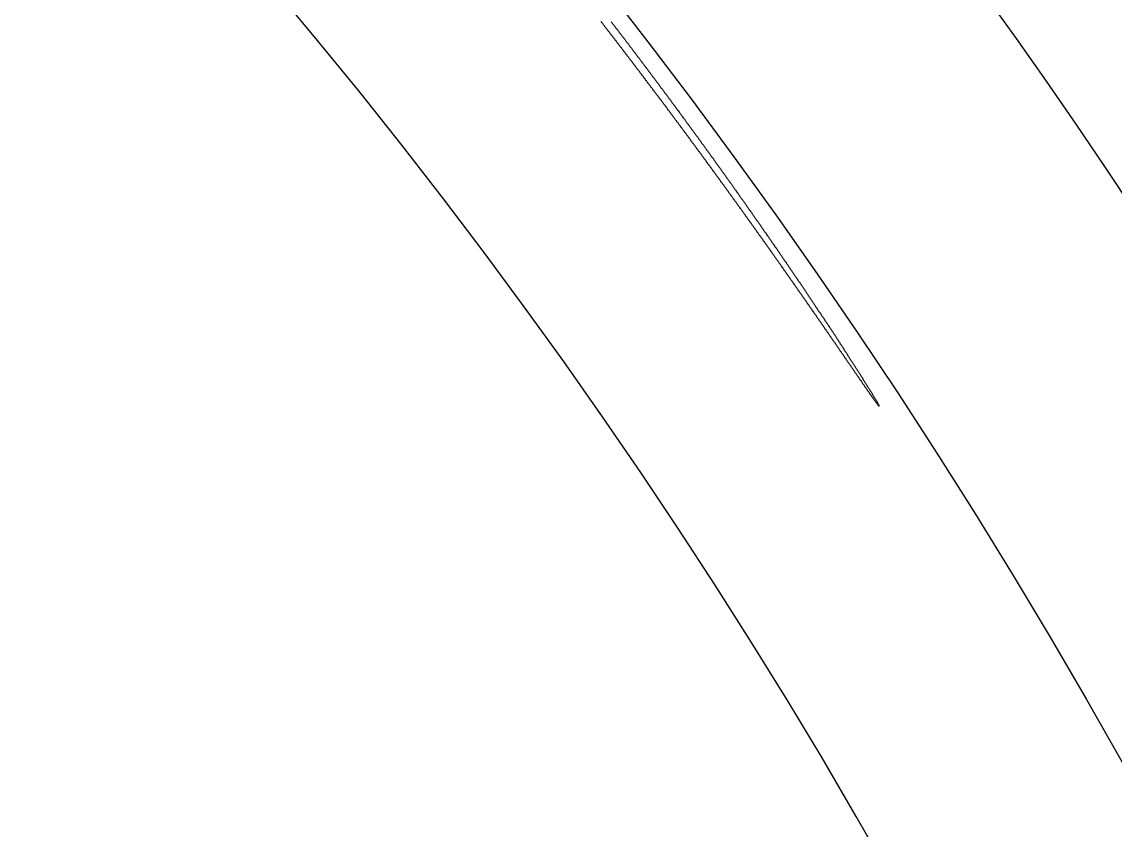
# Model space of a CAD drawing. Extents: x 16 to 365, y 6 to 252.
# Drawn here: x 138.88 to 149.01, y 206.45 to 213.94 of the extents above; entities that cross this region are included whole.
import ezdxf

# ---------------------------------------------------------------- set-up
doc = ezdxf.new("R2010")
doc.units = 0
doc.linetypes.add('CENTER', pattern=[17.5, 13, -1.5, 1.5, -1.5])
doc.layers.get('0').update_dxf_attribs({"linetype": 'CONTINUOUS'})
doc.layers.add('CENTER', color=1, linetype='CENTER')

msp = doc.modelspace()

# ---------------------------------------------------------------- linework, layer by layer
at = {"color": 7}
for points in [[(146.823, 210.381, 0), (146.818, 210.385, 0), (146.814, 210.39, 0), (146.81, 210.395, 0), (146.806, 210.4, 0), (146.803, 210.405, 0), (146.799, 210.41, 0), (146.795, 210.415, 0), (146.791, 210.42, 0), (146.788, 210.425, 0), (146.784, 210.43, 0), (146.78, 210.435, 0), (146.777, 210.44, 0), (146.773, 210.446, 0), (146.769, 210.451, 0), (146.766, 210.456, 0), (146.762, 210.461, 0), (146.759, 210.466, 0), (146.755, 210.471, 0), (146.751, 210.476, 0), (146.748, 210.481, 0), (146.744, 210.487, 0), (146.741, 210.492, 0), (146.737, 210.497, 0), (146.733, 210.502, 0), (146.73, 210.507, 0), (146.726, 210.512, 0), (146.723, 210.517, 0), (146.719, 210.522, 0), (146.715, 210.528, 0), (146.712, 210.533, 0), (146.708, 210.538, 0), (146.705, 210.543, 0), (146.701, 210.548, 0), (146.698, 210.553, 0), (146.694, 210.559, 0), (146.69, 210.564, 0), (146.687, 210.569, 0), (146.683, 210.574, 0), (146.68, 210.579, 0), (146.676, 210.584, 0), (146.673, 210.59, 0), (146.669, 210.595, 0), (146.665, 210.6, 0), (146.662, 210.605, 0), (146.658, 210.61, 0), (146.655, 210.615, 0), (146.651, 210.62, 0), (146.648, 210.626, 0), (146.644, 210.631, 0), (146.641, 210.636, 0), (146.637, 210.641, 0), (146.633, 210.646, 0), (146.63, 210.651, 0), (146.626, 210.657, 0), (146.623, 210.662, 0), (146.619, 210.667, 0), (146.616, 210.672, 0), (146.612, 210.677, 0), (146.609, 210.682, 0), (146.605, 210.688, 0), (146.601, 210.693, 0), (146.598, 210.698, 0), (146.594, 210.703, 0), (146.591, 210.708, 0), (146.587, 210.713, 0), (146.584, 210.719, 0), (146.58, 210.724, 0), (146.577, 210.729, 0), (146.573, 210.734, 0), (146.569, 210.739, 0), (146.566, 210.744, 0), (146.562, 210.75, 0), (146.559, 210.755, 0), (146.555, 210.76, 0), (146.552, 210.765, 0), (146.548, 210.77, 0), (146.545, 210.775, 0), (146.541, 210.781, 0), (146.537, 210.786, 0), (146.534, 210.791, 0), (146.53, 210.796, 0), (146.527, 210.801, 0), (146.523, 210.807, 0), (146.52, 210.812, 0), (146.516, 210.817, 0), (146.513, 210.822, 0), (146.509, 210.827, 0), (146.506, 210.832, 0), (146.502, 210.838, 0), (146.498, 210.843, 0), (146.495, 210.848, 0), (146.491, 210.853, 0), (146.488, 210.858, 0), (146.484, 210.863, 0), (146.481, 210.869, 0), (146.477, 210.874, 0), (146.474, 210.879, 0), (146.47, 210.884, 0), (146.466, 210.889, 0), (146.463, 210.894, 0), (146.459, 210.9, 0), (146.456, 210.905, 0), (146.452, 210.91, 0), (146.449, 210.915, 0), (146.445, 210.92, 0), (146.442, 210.925, 0), (146.438, 210.931, 0), (146.434, 210.936, 0), (146.431, 210.941, 0), (146.427, 210.946, 0), (146.424, 210.951, 0), (146.42, 210.956, 0), (146.417, 210.962, 0), (146.413, 210.967, 0), (146.41, 210.972, 0), (146.406, 210.977, 0), (146.402, 210.982, 0), (146.399, 210.987, 0), (146.395, 210.993, 0), (146.392, 210.998, 0), (146.388, 211.003, 0), (146.385, 211.008, 0), (146.381, 211.013, 0), (146.378, 211.018, 0), (146.374, 211.024, 0), (146.37, 211.029, 0), (146.367, 211.034, 0), (146.363, 211.039, 0), (146.36, 211.044, 0), (146.356, 211.049, 0), (146.353, 211.054, 0), (146.349, 211.06, 0), (146.345, 211.065, 0), (146.342, 211.07, 0), (146.338, 211.075, 0), (146.335, 211.08, 0), (146.331, 211.085, 0), (146.328, 211.091, 0), (146.324, 211.096, 0), (146.321, 211.101, 0), (146.317, 211.106, 0), (146.313, 211.111, 0), (146.31, 211.116, 0), (146.306, 211.122, 0), (146.303, 211.127, 0), (146.299, 211.132, 0), (146.296, 211.137, 0), (146.292, 211.142, 0), (146.288, 211.147, 0), (146.285, 211.153, 0), (146.281, 211.158, 0), (146.278, 211.163, 0), (146.274, 211.168, 0), (146.271, 211.173, 0), (146.267, 211.178, 0), (146.263, 211.183, 0), (146.26, 211.189, 0), (146.256, 211.194, 0), (146.253, 211.199, 0), (146.249, 211.204, 0), (146.246, 211.209, 0), (146.242, 211.214, 0), (146.239, 211.22, 0), (146.235, 211.225, 0), (146.231, 211.23, 0), (146.228, 211.235, 0), (146.224, 211.24, 0), (146.221, 211.245, 0), (146.217, 211.251, 0), (146.213, 211.256, 0), (146.21, 211.261, 0), (146.206, 211.266, 0), (146.203, 211.271, 0), (146.199, 211.276, 0), (146.196, 211.281, 0), (146.192, 211.287, 0), (146.188, 211.292, 0), (146.185, 211.297, 0), (146.181, 211.302, 0), (146.178, 211.307, 0), (146.174, 211.312, 0), (146.171, 211.317, 0), (146.167, 211.323, 0), (146.163, 211.328, 0), (146.16, 211.333, 0), (146.156, 211.338, 0), (146.153, 211.343, 0), (146.149, 211.348, 0), (146.146, 211.354, 0), (146.142, 211.359, 0), (146.138, 211.364, 0), (146.135, 211.369, 0), (146.131, 211.374, 0), (146.128, 211.379, 0), (146.124, 211.384, 0), (146.12, 211.39, 0), (146.117, 211.395, 0), (146.113, 211.4, 0), (146.11, 211.405, 0), (146.106, 211.41, 0), (146.102, 211.415, 0), (146.099, 211.42, 0), (146.095, 211.426, 0), (146.092, 211.431, 0), (146.088, 211.436, 0), (146.085, 211.441, 0), (146.081, 211.446, 0), (146.077, 211.451, 0), (146.074, 211.456, 0), (146.07, 211.462, 0), (146.067, 211.467, 0), (146.063, 211.472, 0), (146.059, 211.477, 0), (146.056, 211.482, 0), (146.052, 211.487, 0), (146.049, 211.492, 0), (146.045, 211.498, 0), (146.041, 211.503, 0), (146.038, 211.508, 0), (146.034, 211.513, 0), (146.031, 211.518, 0), (146.027, 211.523, 0), (146.023, 211.528, 0), (146.02, 211.534, 0), (146.016, 211.539, 0), (146.013, 211.544, 0), (146.009, 211.549, 0), (146.005, 211.554, 0), (146.002, 211.559, 0), (145.998, 211.564, 0), (145.995, 211.569, 0), (145.991, 211.575, 0), (145.987, 211.58, 0), (145.984, 211.585, 0), (145.98, 211.59, 0), (145.977, 211.595, 0), (145.973, 211.6, 0), (145.969, 211.605, 0), (145.966, 211.611, 0), (145.962, 211.616, 0), (145.959, 211.621, 0), (145.955, 211.626, 0), (145.951, 211.631, 0), (145.948, 211.636, 0), (145.944, 211.641, 0), (145.941, 211.646, 0), (145.937, 211.652, 0), (145.933, 211.657, 0), (145.93, 211.662, 0), (145.926, 211.667, 0), (145.923, 211.672, 0), (145.919, 211.677, 0), (145.915, 211.682, 0), (145.912, 211.688, 0), (145.908, 211.693, 0), (145.905, 211.698, 0), (145.901, 211.703, 0), (145.897, 211.708, 0), (145.894, 211.713, 0), (145.89, 211.718, 0), (145.886, 211.723, 0), (145.883, 211.729, 0), (145.879, 211.734, 0), (145.876, 211.739, 0), (145.872, 211.744, 0), (145.868, 211.749, 0), (145.865, 211.754, 0), (145.861, 211.759, 0), (145.858, 211.764, 0), (145.854, 211.77, 0), (145.85, 211.775, 0), (145.847, 211.78, 0), (145.843, 211.785, 0), (145.839, 211.79, 0), (145.836, 211.795, 0), (145.832, 211.8, 0), (145.829, 211.805, 0), (145.825, 211.81, 0), (145.821, 211.816, 0), (145.818, 211.821, 0), (145.814, 211.826, 0), (145.811, 211.831, 0), (145.807, 211.836, 0), (145.803, 211.841, 0), (145.8, 211.846, 0), (145.796, 211.851, 0), (145.792, 211.857, 0), (145.789, 211.862, 0), (145.785, 211.867, 0), (145.782, 211.872, 0), (145.778, 211.877, 0), (145.774, 211.882, 0), (145.771, 211.887, 0), (145.767, 211.892, 0), (145.763, 211.897, 0), (145.76, 211.903, 0), (145.756, 211.908, 0), (145.752, 211.913, 0), (145.749, 211.918, 0), (145.745, 211.923, 0), (145.742, 211.928, 0), (145.738, 211.933, 0), (145.734, 211.938, 0), (145.731, 211.944, 0), (145.727, 211.949, 0), (145.723, 211.954, 0), (145.72, 211.959, 0), (145.716, 211.964, 0), (145.713, 211.969, 0), (145.709, 211.974, 0), (145.705, 211.979, 0), (145.702, 211.984, 0), (145.698, 211.99, 0), (145.694, 211.995, 0), (145.691, 212, 0), (145.687, 212.005, 0), (145.683, 212.01, 0), (145.68, 212.015, 0), (145.676, 212.02, 0), (145.672, 212.025, 0), (145.669, 212.03, 0), (145.665, 212.035, 0), (145.662, 212.041, 0), (145.658, 212.046, 0), (145.654, 212.051, 0), (145.651, 212.056, 0), (145.647, 212.061, 0), (145.643, 212.066, 0), (145.64, 212.071, 0), (145.636, 212.076, 0), (145.632, 212.081, 0), (145.629, 212.086, 0), (145.625, 212.092, 0), (145.621, 212.097, 0), (145.618, 212.102, 0), (145.614, 212.107, 0), (145.61, 212.112, 0), (145.607, 212.117, 0), (145.603, 212.122, 0), (145.6, 212.127, 0), (145.596, 212.132, 0), (145.592, 212.137, 0), (145.589, 212.143, 0), (145.585, 212.148, 0), (145.581, 212.153, 0), (145.578, 212.158, 0), (145.574, 212.163, 0), (145.57, 212.168, 0), (145.567, 212.173, 0), (145.563, 212.178, 0), (145.559, 212.183, 0), (145.556, 212.188, 0), (145.552, 212.194, 0), (145.548, 212.199, 0), (145.545, 212.204, 0), (145.541, 212.209, 0), (145.537, 212.214, 0), (145.534, 212.219, 0), (145.53, 212.224, 0), (145.526, 212.229, 0), (145.523, 212.234, 0), (145.519, 212.239, 0), (145.515, 212.244, 0), (145.512, 212.25, 0), (145.508, 212.255, 0), (145.504, 212.26, 0), (145.501, 212.265, 0), (145.497, 212.27, 0), (145.493, 212.275, 0), (145.49, 212.28, 0), (145.486, 212.285, 0), (145.482, 212.29, 0), (145.479, 212.295, 0), (145.475, 212.3, 0), (145.471, 212.306, 0), (145.468, 212.311, 0), (145.464, 212.316, 0), (145.46, 212.321, 0), (145.457, 212.326, 0), (145.453, 212.331, 0), (145.449, 212.336, 0), (145.446, 212.341, 0), (145.442, 212.346, 0), (145.438, 212.351, 0), (145.435, 212.356, 0), (145.431, 212.361, 0), (145.427, 212.367, 0), (145.424, 212.372, 0), (145.42, 212.377, 0), (145.416, 212.382, 0), (145.413, 212.387, 0), (145.409, 212.392, 0), (145.405, 212.397, 0), (145.402, 212.402, 0), (145.398, 212.407, 0), (145.394, 212.412, 0), (145.391, 212.417, 0), (145.387, 212.422, 0), (145.383, 212.428, 0), (145.38, 212.433, 0), (145.376, 212.438, 0), (145.372, 212.443, 0), (145.369, 212.448, 0), (145.365, 212.453, 0), (145.361, 212.458, 0), (145.357, 212.463, 0), (145.354, 212.468, 0), (145.35, 212.473, 0), (145.346, 212.478, 0), (145.343, 212.483, 0), (145.339, 212.488, 0), (145.335, 212.493, 0), (145.332, 212.499, 0), (145.328, 212.504, 0), (145.324, 212.509, 0), (145.321, 212.514, 0), (145.317, 212.519, 0), (145.313, 212.524, 0), (145.31, 212.529, 0), (145.306, 212.534, 0), (145.302, 212.539, 0), (145.298, 212.544, 0), (145.295, 212.549, 0), (145.291, 212.554, 0), (145.287, 212.559, 0), (145.284, 212.564, 0), (145.28, 212.57, 0), (145.276, 212.575, 0), (145.273, 212.58, 0), (145.269, 212.585, 0), (145.265, 212.59, 0), (145.261, 212.595, 0), (145.258, 212.6, 0), (145.254, 212.605, 0), (145.25, 212.61, 0), (145.247, 212.615, 0), (145.243, 212.62, 0), (145.239, 212.625, 0), (145.236, 212.63, 0), (145.232, 212.635, 0), (145.228, 212.64, 0), (145.224, 212.646, 0), (145.221, 212.651, 0), (145.217, 212.656, 0), (145.213, 212.661, 0), (145.21, 212.666, 0), (145.206, 212.671, 0), (145.202, 212.676, 0), (145.199, 212.681, 0), (145.195, 212.686, 0), (145.191, 212.691, 0), (145.187, 212.696, 0), (145.184, 212.701, 0), (145.18, 212.706, 0), (145.176, 212.711, 0), (145.173, 212.716, 0), (145.169, 212.721, 0), (145.165, 212.726, 0), (145.161, 212.732, 0), (145.158, 212.737, 0), (145.154, 212.742, 0), (145.15, 212.747, 0), (145.147, 212.752, 0), (145.143, 212.757, 0), (145.139, 212.762, 0), (145.135, 212.767, 0), (145.132, 212.772, 0), (145.128, 212.777, 0), (145.124, 212.782, 0), (145.121, 212.787, 0), (145.117, 212.792, 0), (145.113, 212.797, 0), (145.109, 212.802, 0), (145.106, 212.807, 0), (145.102, 212.812, 0), (145.098, 212.817, 0), (145.095, 212.822, 0), (145.091, 212.827, 0), (145.087, 212.833, 0), (145.083, 212.838, 0), (145.08, 212.843, 0), (145.076, 212.848, 0), (145.072, 212.853, 0), (145.069, 212.858, 0), (145.065, 212.863, 0), (145.061, 212.868, 0), (145.057, 212.873, 0), (145.054, 212.878, 0), (145.05, 212.883, 0), (145.046, 212.888, 0), (145.042, 212.893, 0), (145.039, 212.898, 0), (145.035, 212.903, 0), (145.031, 212.908, 0), (145.028, 212.913, 0), (145.024, 212.918, 0), (145.02, 212.923, 0), (145.016, 212.928, 0), (145.013, 212.933, 0), (145.009, 212.938, 0), (145.005, 212.944, 0), (145.001, 212.949, 0), (144.998, 212.954, 0), (144.994, 212.959, 0), (144.99, 212.964, 0), (144.986, 212.969, 0), (144.983, 212.974, 0), (144.979, 212.979, 0), (144.975, 212.984, 0), (144.972, 212.989, 0), (144.968, 212.994, 0), (144.964, 212.999, 0), (144.96, 213.004, 0), (144.957, 213.009, 0), (144.953, 213.014, 0), (144.949, 213.019, 0), (144.945, 213.024, 0), (144.942, 213.029, 0), (144.938, 213.034, 0), (144.934, 213.039, 0), (144.93, 213.044, 0), (144.927, 213.049, 0), (144.923, 213.054, 0), (144.919, 213.059, 0), (144.915, 213.064, 0), (144.912, 213.069, 0), (144.908, 213.074, 0), (144.904, 213.079, 0), (144.9, 213.084, 0), (144.897, 213.089, 0), (144.893, 213.095, 0), (144.889, 213.1, 0), (144.885, 213.105, 0), (144.882, 213.11, 0), (144.878, 213.115, 0), (144.874, 213.12, 0), (144.87, 213.125, 0), (144.867, 213.13, 0), (144.863, 213.135, 0), (144.859, 213.14, 0), (144.855, 213.145, 0), (144.852, 213.15, 0), (144.848, 213.155, 0), (144.844, 213.16, 0), (144.84, 213.165, 0), (144.837, 213.17, 0), (144.833, 213.175, 0), (144.829, 213.18, 0), (144.825, 213.185, 0), (144.822, 213.19, 0), (144.818, 213.195, 0), (144.814, 213.2, 0), (144.81, 213.205, 0), (144.807, 213.21, 0), (144.803, 213.215, 0), (144.799, 213.22, 0), (144.795, 213.225, 0), (144.791, 213.23, 0), (144.788, 213.235, 0), (144.784, 213.24, 0), (144.78, 213.245, 0), (144.776, 213.25, 0), (144.773, 213.255, 0), (144.769, 213.26, 0), (144.765, 213.265, 0), (144.761, 213.27, 0), (144.758, 213.275, 0), (144.754, 213.28, 0), (144.75, 213.285, 0), (144.746, 213.29, 0), (144.743, 213.295, 0), (144.739, 213.3, 0), (144.735, 213.305, 0), (144.731, 213.31, 0), (144.727, 213.315, 0), (144.724, 213.32, 0), (144.72, 213.325, 0), (144.716, 213.33, 0), (144.712, 213.335, 0), (144.709, 213.34, 0), (144.705, 213.345, 0), (144.701, 213.35, 0), (144.697, 213.355, 0), (144.693, 213.36, 0), (144.69, 213.365, 0), (144.686, 213.37, 0), (144.682, 213.375, 0), (144.678, 213.38, 0), (144.675, 213.385, 0), (144.671, 213.39, 0), (144.667, 213.395, 0), (144.663, 213.4, 0), (144.659, 213.405, 0), (144.656, 213.411, 0), (144.652, 213.416, 0), (144.648, 213.421, 0), (144.644, 213.426, 0), (144.641, 213.431, 0), (144.637, 213.436, 0), (144.633, 213.441, 0), (144.629, 213.446, 0), (144.625, 213.451, 0), (144.622, 213.456, 0), (144.618, 213.461, 0), (144.614, 213.466, 0), (144.61, 213.471, 0), (144.606, 213.476, 0), (144.603, 213.481, 0), (144.599, 213.486, 0), (144.595, 213.491, 0), (144.591, 213.496, 0), (144.588, 213.501, 0), (144.584, 213.505, 0), (144.58, 213.51, 0), (144.576, 213.515, 0), (144.572, 213.52, 0), (144.569, 213.525, 0), (144.565, 213.53, 0), (144.561, 213.535, 0), (144.557, 213.54, 0), (144.553, 213.545, 0), (144.55, 213.55, 0), (144.546, 213.555, 0), (144.542, 213.56, 0), (144.538, 213.565, 0), (144.534, 213.57, 0), (144.531, 213.575, 0), (144.527, 213.58, 0), (144.523, 213.585, 0), (144.519, 213.59, 0), (144.515, 213.595, 0), (144.512, 213.6, 0), (144.508, 213.605, 0), (144.504, 213.61, 0), (144.5, 213.615, 0), (144.496, 213.62, 0), (144.493, 213.625, 0), (144.489, 213.63, 0), (144.485, 213.635, 0), (144.481, 213.64, 0), (144.477, 213.645, 0), (144.474, 213.65, 0), (144.47, 213.655, 0), (144.466, 213.66, 0), (144.462, 213.665, 0), (144.458, 213.67, 0), (144.455, 213.675, 0), (144.451, 213.68, 0), (144.447, 213.685, 0), (144.443, 213.69, 0), (144.439, 213.695, 0), (144.436, 213.7, 0), (144.432, 213.705, 0), (144.428, 213.71, 0), (144.424, 213.715, 0), (144.42, 213.72, 0), (144.416, 213.725, 0), (144.413, 213.73, 0), (144.409, 213.735, 0), (144.405, 213.74, 0), (144.401, 213.745, 0), (144.397, 213.75, 0), (144.394, 213.755, 0), (144.39, 213.76, 0), (144.386, 213.765, 0), (144.382, 213.77, 0), (144.378, 213.775, 0), (144.374, 213.78, 0), (144.371, 213.785, 0), (144.367, 213.79, 0), (144.363, 213.795, 0), (144.359, 213.8, 0), (144.355, 213.805, 0), (144.352, 213.81, 0), (144.348, 213.814, 0), (144.344, 213.819, 0), (144.34, 213.824, 0), (144.336, 213.829, 0), (144.332, 213.834, 0), (144.329, 213.839, 0), (144.325, 213.844, 0), (144.321, 213.849, 0), (144.317, 213.854, 0), (144.313, 213.859, 0), (144.309, 213.864, 0), (144.306, 213.869, 0), (144.302, 213.874, 0), (144.298, 213.879, 0), (144.294, 213.884, 0), (144.29, 213.889, 0), (144.286, 213.894, 0), (144.283, 213.899, 0), (144.279, 213.904, 0), (144.275, 213.909, 0), (144.271, 213.914, 0), (144.267, 213.919, 0), (144.263, 213.924, 0), (144.26, 213.929, 0), (144.256, 213.934, 0), (144.252, 213.939, 0), (144.248, 213.944, 0)], [(144.34, 213.944, 0), (144.344, 213.939, 0), (144.347, 213.935, 0), (144.351, 213.931, 0), (144.354, 213.926, 0), (144.357, 213.922, 0), (144.361, 213.917, 0), (144.364, 213.913, 0), (144.368, 213.908, 0), (144.371, 213.904, 0), (144.375, 213.899, 0), (144.378, 213.895, 0), (144.381, 213.89, 0), (144.385, 213.886, 0), (144.388, 213.881, 0), (144.392, 213.877, 0), (144.395, 213.872, 0), (144.399, 213.868, 0), (144.402, 213.864, 0), (144.405, 213.859, 0), (144.409, 213.855, 0), (144.412, 213.85, 0), (144.416, 213.846, 0), (144.419, 213.841, 0), (144.422, 213.837, 0), (144.426, 213.832, 0), (144.429, 213.828, 0), (144.433, 213.823, 0), (144.436, 213.819, 0), (144.44, 213.814, 0), (144.443, 213.81, 0), (144.446, 213.805, 0), (144.45, 213.801, 0), (144.453, 213.796, 0), (144.457, 213.792, 0), (144.46, 213.787, 0), (144.463, 213.783, 0), (144.467, 213.779, 0), (144.47, 213.774, 0), (144.474, 213.77, 0), (144.477, 213.765, 0), (144.48, 213.761, 0), (144.484, 213.756, 0), (144.487, 213.752, 0), (144.491, 213.747, 0), (144.494, 213.743, 0), (144.498, 213.738, 0), (144.501, 213.734, 0), (144.504, 213.729, 0), (144.508, 213.725, 0), (144.511, 213.72, 0), (144.515, 213.716, 0), (144.518, 213.711, 0), (144.521, 213.707, 0), (144.525, 213.702, 0), (144.528, 213.698, 0), (144.532, 213.693, 0), (144.535, 213.689, 0), (144.538, 213.684, 0), (144.542, 213.68, 0), (144.545, 213.675, 0), (144.549, 213.671, 0), (144.552, 213.666, 0), (144.555, 213.662, 0), (144.559, 213.657, 0), (144.562, 213.653, 0), (144.566, 213.649, 0), (144.569, 213.644, 0), (144.572, 213.64, 0), (144.576, 213.635, 0), (144.579, 213.631, 0), (144.583, 213.626, 0), (144.586, 213.622, 0), (144.589, 213.617, 0), (144.593, 213.613, 0), (144.596, 213.608, 0), (144.599, 213.604, 0), (144.603, 213.599, 0), (144.606, 213.595, 0), (144.61, 213.59, 0), (144.613, 213.586, 0), (144.616, 213.581, 0), (144.62, 213.577, 0), (144.623, 213.572, 0), (144.627, 213.568, 0), (144.63, 213.563, 0), (144.633, 213.559, 0), (144.637, 213.554, 0), (144.64, 213.55, 0), (144.644, 213.545, 0), (144.647, 213.541, 0), (144.65, 213.536, 0), (144.654, 213.532, 0), (144.657, 213.527, 0), (144.66, 213.523, 0), (144.664, 213.518, 0), (144.667, 213.514, 0), (144.671, 213.509, 0), (144.674, 213.505, 0), (144.677, 213.5, 0), (144.681, 213.496, 0), (144.684, 213.491, 0), (144.688, 213.487, 0), (144.691, 213.482, 0), (144.694, 213.478, 0), (144.698, 213.473, 0), (144.701, 213.469, 0), (144.704, 213.464, 0), (144.708, 213.46, 0), (144.711, 213.455, 0), (144.715, 213.451, 0), (144.718, 213.446, 0), (144.721, 213.442, 0), (144.725, 213.437, 0), (144.728, 213.433, 0), (144.731, 213.428, 0), (144.735, 213.424, 0), (144.738, 213.419, 0), (144.741, 213.415, 0), (144.745, 213.41, 0), (144.748, 213.406, 0), (144.752, 213.401, 0), (144.755, 213.397, 0), (144.758, 213.392, 0), (144.762, 213.388, 0), (144.765, 213.383, 0), (144.768, 213.379, 0), (144.772, 213.374, 0), (144.775, 213.37, 0), (144.779, 213.365, 0), (144.782, 213.361, 0), (144.785, 213.356, 0), (144.789, 213.351, 0), (144.792, 213.347, 0), (144.795, 213.342, 0), (144.799, 213.338, 0), (144.802, 213.333, 0), (144.805, 213.329, 0), (144.809, 213.324, 0), (144.812, 213.32, 0), (144.816, 213.315, 0), (144.819, 213.311, 0), (144.822, 213.306, 0), (144.826, 213.302, 0), (144.829, 213.297, 0), (144.832, 213.293, 0), (144.836, 213.288, 0), (144.839, 213.284, 0), (144.842, 213.279, 0), (144.846, 213.275, 0), (144.849, 213.27, 0), (144.852, 213.266, 0), (144.856, 213.261, 0), (144.859, 213.257, 0), (144.863, 213.252, 0), (144.866, 213.248, 0), (144.869, 213.243, 0), (144.873, 213.239, 0), (144.876, 213.234, 0), (144.879, 213.23, 0), (144.883, 213.225, 0), (144.886, 213.22, 0), (144.889, 213.216, 0), (144.893, 213.211, 0), (144.896, 213.207, 0), (144.899, 213.202, 0), (144.903, 213.198, 0), (144.906, 213.193, 0), (144.909, 213.189, 0), (144.913, 213.184, 0), (144.916, 213.18, 0), (144.919, 213.175, 0), (144.923, 213.171, 0), (144.926, 213.166, 0), (144.929, 213.162, 0), (144.933, 213.157, 0), (144.936, 213.153, 0), (144.94, 213.148, 0), (144.943, 213.144, 0), (144.946, 213.139, 0), (144.95, 213.134, 0), (144.953, 213.13, 0), (144.956, 213.125, 0), (144.96, 213.121, 0), (144.963, 213.116, 0), (144.966, 213.112, 0), (144.97, 213.107, 0), (144.973, 213.103, 0), (144.976, 213.098, 0), (144.98, 213.094, 0), (144.983, 213.089, 0), (144.986, 213.085, 0), (144.99, 213.08, 0), (144.993, 213.076, 0), (144.996, 213.071, 0), (145, 213.066, 0), (145.003, 213.062, 0), (145.006, 213.057, 0), (145.01, 213.053, 0), (145.013, 213.048, 0), (145.016, 213.044, 0), (145.02, 213.039, 0), (145.023, 213.035, 0), (145.026, 213.03, 0), (145.03, 213.026, 0), (145.033, 213.021, 0), (145.036, 213.017, 0), (145.04, 213.012, 0), (145.043, 213.007, 0), (145.046, 213.003, 0), (145.049, 212.998, 0), (145.053, 212.994, 0), (145.056, 212.989, 0), (145.059, 212.985, 0), (145.063, 212.98, 0), (145.066, 212.976, 0), (145.069, 212.971, 0), (145.073, 212.967, 0), (145.076, 212.962, 0), (145.079, 212.958, 0), (145.083, 212.953, 0), (145.086, 212.948, 0), (145.089, 212.944, 0), (145.093, 212.939, 0), (145.096, 212.935, 0), (145.099, 212.93, 0), (145.103, 212.926, 0), (145.106, 212.921, 0), (145.109, 212.917, 0), (145.113, 212.912, 0), (145.116, 212.907, 0), (145.119, 212.903, 0), (145.123, 212.898, 0), (145.126, 212.894, 0), (145.129, 212.889, 0), (145.132, 212.885, 0), (145.136, 212.88, 0), (145.139, 212.876, 0), (145.142, 212.871, 0), (145.146, 212.867, 0), (145.149, 212.862, 0), (145.152, 212.857, 0), (145.156, 212.853, 0), (145.159, 212.848, 0), (145.162, 212.844, 0), (145.166, 212.839, 0), (145.169, 212.835, 0), (145.172, 212.83, 0), (145.175, 212.826, 0), (145.179, 212.821, 0), (145.182, 212.816, 0), (145.185, 212.812, 0), (145.189, 212.807, 0), (145.192, 212.803, 0), (145.195, 212.798, 0), (145.199, 212.794, 0), (145.202, 212.789, 0), (145.205, 212.785, 0), (145.208, 212.78, 0), (145.212, 212.775, 0), (145.215, 212.771, 0), (145.218, 212.766, 0), (145.222, 212.762, 0), (145.225, 212.757, 0), (145.228, 212.753, 0), (145.232, 212.748, 0), (145.235, 212.743, 0), (145.238, 212.739, 0), (145.241, 212.734, 0), (145.245, 212.73, 0), (145.248, 212.725, 0), (145.251, 212.721, 0), (145.255, 212.716, 0), (145.258, 212.712, 0), (145.261, 212.707, 0), (145.265, 212.702, 0), (145.268, 212.698, 0), (145.271, 212.693, 0), (145.274, 212.689, 0), (145.278, 212.684, 0), (145.281, 212.68, 0), (145.284, 212.675, 0), (145.288, 212.67, 0), (145.291, 212.666, 0), (145.294, 212.661, 0), (145.297, 212.657, 0), (145.301, 212.652, 0), (145.304, 212.648, 0), (145.307, 212.643, 0), (145.311, 212.638, 0), (145.314, 212.634, 0), (145.317, 212.629, 0), (145.32, 212.625, 0), (145.324, 212.62, 0), (145.327, 212.616, 0), (145.33, 212.611, 0), (145.334, 212.606, 0), (145.337, 212.602, 0), (145.34, 212.597, 0), (145.343, 212.593, 0), (145.347, 212.588, 0), (145.35, 212.584, 0), (145.353, 212.579, 0), (145.356, 212.574, 0), (145.36, 212.57, 0), (145.363, 212.565, 0), (145.366, 212.561, 0), (145.37, 212.556, 0), (145.373, 212.552, 0), (145.376, 212.547, 0), (145.379, 212.542, 0), (145.383, 212.538, 0), (145.386, 212.533, 0), (145.389, 212.529, 0), (145.393, 212.524, 0), (145.396, 212.52, 0), (145.399, 212.515, 0), (145.402, 212.51, 0), (145.406, 212.506, 0), (145.409, 212.501, 0), (145.412, 212.497, 0), (145.415, 212.492, 0), (145.419, 212.487, 0), (145.422, 212.483, 0), (145.425, 212.478, 0), (145.428, 212.474, 0), (145.432, 212.469, 0), (145.435, 212.465, 0), (145.438, 212.46, 0), (145.442, 212.455, 0), (145.445, 212.451, 0), (145.448, 212.446, 0), (145.451, 212.442, 0), (145.455, 212.437, 0), (145.458, 212.432, 0), (145.461, 212.428, 0), (145.464, 212.423, 0), (145.468, 212.419, 0), (145.471, 212.414, 0), (145.474, 212.409, 0), (145.477, 212.405, 0), (145.481, 212.4, 0), (145.484, 212.396, 0), (145.487, 212.391, 0), (145.49, 212.387, 0), (145.494, 212.382, 0), (145.497, 212.377, 0), (145.5, 212.373, 0), (145.503, 212.368, 0), (145.507, 212.364, 0), (145.51, 212.359, 0), (145.513, 212.354, 0), (145.516, 212.35, 0), (145.52, 212.345, 0), (145.523, 212.341, 0), (145.526, 212.336, 0), (145.529, 212.331, 0), (145.533, 212.327, 0), (145.536, 212.322, 0), (145.539, 212.318, 0), (145.542, 212.313, 0), (145.546, 212.308, 0), (145.549, 212.304, 0), (145.552, 212.299, 0), (145.555, 212.295, 0), (145.559, 212.29, 0), (145.562, 212.285, 0), (145.565, 212.281, 0), (145.568, 212.276, 0), (145.572, 212.272, 0), (145.575, 212.267, 0), (145.578, 212.262, 0), (145.581, 212.258, 0), (145.585, 212.253, 0), (145.588, 212.249, 0), (145.591, 212.244, 0), (145.594, 212.239, 0), (145.598, 212.235, 0), (145.601, 212.23, 0), (145.604, 212.226, 0), (145.607, 212.221, 0), (145.611, 212.216, 0), (145.614, 212.212, 0), (145.617, 212.207, 0), (145.62, 212.203, 0), (145.623, 212.198, 0), (145.627, 212.193, 0), (145.63, 212.189, 0), (145.633, 212.184, 0), (145.636, 212.18, 0), (145.64, 212.175, 0), (145.643, 212.17, 0), (145.646, 212.166, 0), (145.649, 212.161, 0), (145.653, 212.156, 0), (145.656, 212.152, 0), (145.659, 212.147, 0), (145.662, 212.143, 0), (145.665, 212.138, 0), (145.669, 212.133, 0), (145.672, 212.129, 0), (145.675, 212.124, 0), (145.678, 212.12, 0), (145.682, 212.115, 0), (145.685, 212.11, 0), (145.688, 212.106, 0), (145.691, 212.101, 0), (145.694, 212.097, 0), (145.698, 212.092, 0), (145.701, 212.087, 0), (145.704, 212.083, 0), (145.707, 212.078, 0), (145.711, 212.073, 0), (145.714, 212.069, 0), (145.717, 212.064, 0), (145.72, 212.06, 0), (145.723, 212.055, 0), (145.727, 212.05, 0), (145.73, 212.046, 0), (145.733, 212.041, 0), (145.736, 212.037, 0), (145.74, 212.032, 0), (145.743, 212.027, 0), (145.746, 212.023, 0), (145.749, 212.018, 0), (145.752, 212.013, 0), (145.756, 212.009, 0), (145.759, 212.004, 0), (145.762, 212, 0), (145.765, 211.995, 0), (145.768, 211.99, 0), (145.772, 211.986, 0), (145.775, 211.981, 0), (145.778, 211.976, 0), (145.781, 211.972, 0), (145.784, 211.967, 0), (145.788, 211.963, 0), (145.791, 211.958, 0), (145.794, 211.953, 0), (145.797, 211.949, 0), (145.801, 211.944, 0), (145.804, 211.939, 0), (145.807, 211.935, 0), (145.81, 211.93, 0), (145.813, 211.926, 0), (145.817, 211.921, 0), (145.82, 211.916, 0), (145.823, 211.912, 0), (145.826, 211.907, 0), (145.829, 211.902, 0), (145.833, 211.898, 0), (145.836, 211.893, 0), (145.839, 211.888, 0), (145.842, 211.884, 0), (145.845, 211.879, 0), (145.849, 211.875, 0), (145.852, 211.87, 0), (145.855, 211.865, 0), (145.858, 211.861, 0), (145.861, 211.856, 0), (145.864, 211.851, 0), (145.868, 211.847, 0), (145.871, 211.842, 0), (145.874, 211.838, 0), (145.877, 211.833, 0), (145.88, 211.828, 0), (145.884, 211.824, 0), (145.887, 211.819, 0), (145.89, 211.814, 0), (145.893, 211.81, 0), (145.896, 211.805, 0), (145.9, 211.8, 0), (145.903, 211.796, 0), (145.906, 211.791, 0), (145.909, 211.787, 0), (145.912, 211.782, 0), (145.916, 211.777, 0), (145.919, 211.773, 0), (145.922, 211.768, 0), (145.925, 211.763, 0), (145.928, 211.759, 0), (145.931, 211.754, 0), (145.935, 211.749, 0), (145.938, 211.745, 0), (145.941, 211.74, 0), (145.944, 211.735, 0), (145.947, 211.731, 0), (145.95, 211.726, 0), (145.954, 211.722, 0), (145.957, 211.717, 0), (145.96, 211.712, 0), (145.963, 211.708, 0), (145.966, 211.703, 0), (145.97, 211.698, 0), (145.973, 211.694, 0), (145.976, 211.689, 0), (145.979, 211.684, 0), (145.982, 211.68, 0), (145.985, 211.675, 0), (145.989, 211.67, 0), (145.992, 211.666, 0), (145.995, 211.661, 0), (145.998, 211.656, 0), (146.001, 211.652, 0), (146.004, 211.647, 0), (146.008, 211.642, 0), (146.011, 211.638, 0), (146.014, 211.633, 0), (146.017, 211.629, 0), (146.02, 211.624, 0), (146.023, 211.619, 0), (146.027, 211.615, 0), (146.03, 211.61, 0), (146.033, 211.605, 0), (146.036, 211.601, 0), (146.039, 211.596, 0), (146.042, 211.591, 0), (146.046, 211.587, 0), (146.049, 211.582, 0), (146.052, 211.577, 0), (146.055, 211.573, 0), (146.058, 211.568, 0), (146.061, 211.563, 0), (146.065, 211.559, 0), (146.068, 211.554, 0), (146.071, 211.549, 0), (146.074, 211.545, 0), (146.077, 211.54, 0), (146.08, 211.535, 0), (146.083, 211.531, 0), (146.087, 211.526, 0), (146.09, 211.521, 0), (146.093, 211.517, 0), (146.096, 211.512, 0), (146.099, 211.507, 0), (146.102, 211.503, 0), (146.106, 211.498, 0), (146.109, 211.493, 0), (146.112, 211.489, 0), (146.115, 211.484, 0), (146.118, 211.479, 0), (146.121, 211.475, 0), (146.124, 211.47, 0), (146.128, 211.465, 0), (146.131, 211.461, 0), (146.134, 211.456, 0), (146.137, 211.451, 0), (146.14, 211.447, 0), (146.143, 211.442, 0), (146.146, 211.437, 0), (146.15, 211.433, 0), (146.153, 211.428, 0), (146.156, 211.423, 0), (146.159, 211.419, 0), (146.162, 211.414, 0), (146.165, 211.409, 0), (146.168, 211.405, 0), (146.172, 211.4, 0), (146.175, 211.395, 0), (146.178, 211.391, 0), (146.181, 211.386, 0), (146.184, 211.381, 0), (146.187, 211.377, 0), (146.19, 211.372, 0), (146.193, 211.367, 0), (146.197, 211.363, 0), (146.2, 211.358, 0), (146.203, 211.353, 0), (146.206, 211.349, 0), (146.209, 211.344, 0), (146.212, 211.339, 0), (146.215, 211.335, 0), (146.219, 211.33, 0), (146.222, 211.325, 0), (146.225, 211.321, 0), (146.228, 211.316, 0), (146.231, 211.311, 0), (146.234, 211.306, 0), (146.237, 211.302, 0), (146.24, 211.297, 0), (146.244, 211.292, 0), (146.247, 211.288, 0), (146.25, 211.283, 0), (146.253, 211.278, 0), (146.256, 211.274, 0), (146.259, 211.269, 0), (146.262, 211.264, 0), (146.265, 211.26, 0), (146.268, 211.255, 0), (146.272, 211.25, 0), (146.275, 211.246, 0), (146.278, 211.241, 0), (146.281, 211.236, 0), (146.284, 211.232, 0), (146.287, 211.227, 0), (146.29, 211.222, 0), (146.293, 211.217, 0), (146.296, 211.213, 0), (146.3, 211.208, 0), (146.303, 211.203, 0), (146.306, 211.199, 0), (146.309, 211.194, 0), (146.312, 211.189, 0), (146.315, 211.185, 0), (146.318, 211.18, 0), (146.321, 211.175, 0), (146.324, 211.171, 0), (146.328, 211.166, 0), (146.331, 211.161, 0), (146.334, 211.156, 0), (146.337, 211.152, 0), (146.34, 211.147, 0), (146.343, 211.142, 0), (146.346, 211.138, 0), (146.349, 211.133, 0), (146.352, 211.128, 0), (146.355, 211.124, 0), (146.359, 211.119, 0), (146.362, 211.114, 0), (146.365, 211.109, 0), (146.368, 211.105, 0), (146.371, 211.1, 0), (146.374, 211.095, 0), (146.377, 211.091, 0), (146.38, 211.086, 0), (146.383, 211.081, 0), (146.386, 211.077, 0), (146.39, 211.072, 0), (146.393, 211.067, 0), (146.396, 211.062, 0), (146.399, 211.058, 0), (146.402, 211.053, 0), (146.405, 211.048, 0), (146.408, 211.044, 0), (146.411, 211.039, 0), (146.414, 211.034, 0), (146.417, 211.029, 0), (146.42, 211.025, 0), (146.423, 211.02, 0), (146.427, 211.015, 0), (146.43, 211.011, 0), (146.433, 211.006, 0), (146.436, 211.001, 0), (146.439, 210.997, 0), (146.442, 210.992, 0), (146.445, 210.987, 0), (146.448, 210.982, 0), (146.451, 210.978, 0), (146.454, 210.973, 0), (146.457, 210.968, 0), (146.46, 210.964, 0), (146.463, 210.959, 0), (146.467, 210.954, 0), (146.47, 210.949, 0), (146.473, 210.945, 0), (146.476, 210.94, 0), (146.479, 210.935, 0), (146.482, 210.931, 0), (146.485, 210.926, 0), (146.488, 210.921, 0), (146.491, 210.916, 0), (146.494, 210.912, 0), (146.497, 210.907, 0), (146.5, 210.902, 0), (146.503, 210.897, 0), (146.506, 210.893, 0), (146.509, 210.888, 0), (146.513, 210.883, 0), (146.516, 210.879, 0), (146.519, 210.874, 0), (146.522, 210.869, 0), (146.525, 210.864, 0), (146.528, 210.86, 0), (146.531, 210.855, 0), (146.534, 210.85, 0), (146.537, 210.845, 0), (146.54, 210.841, 0), (146.543, 210.836, 0), (146.546, 210.831, 0), (146.549, 210.827, 0), (146.552, 210.822, 0), (146.555, 210.817, 0), (146.558, 210.812, 0), (146.561, 210.808, 0), (146.564, 210.803, 0), (146.567, 210.798, 0), (146.571, 210.793, 0), (146.574, 210.789, 0), (146.577, 210.784, 0), (146.58, 210.779, 0), (146.583, 210.774, 0), (146.586, 210.77, 0), (146.589, 210.765, 0), (146.592, 210.76, 0), (146.595, 210.756, 0), (146.598, 210.751, 0), (146.601, 210.746, 0), (146.604, 210.741, 0), (146.607, 210.737, 0), (146.61, 210.732, 0), (146.613, 210.727, 0), (146.616, 210.722, 0), (146.619, 210.718, 0), (146.622, 210.713, 0), (146.625, 210.708, 0), (146.628, 210.703, 0), (146.631, 210.699, 0), (146.634, 210.694, 0), (146.637, 210.689, 0), (146.64, 210.684, 0), (146.643, 210.68, 0), (146.646, 210.675, 0), (146.649, 210.67, 0), (146.652, 210.665, 0), (146.655, 210.661, 0), (146.658, 210.656, 0), (146.661, 210.651, 0), (146.664, 210.646, 0), (146.667, 210.642, 0), (146.67, 210.637, 0), (146.673, 210.632, 0), (146.676, 210.627, 0), (146.679, 210.623, 0), (146.682, 210.618, 0), (146.685, 210.613, 0), (146.688, 210.608, 0), (146.691, 210.603, 0), (146.694, 210.599, 0), (146.697, 210.594, 0), (146.7, 210.589, 0), (146.703, 210.584, 0), (146.706, 210.58, 0), (146.709, 210.575, 0), (146.712, 210.57, 0), (146.715, 210.565, 0), (146.718, 210.56, 0), (146.721, 210.556, 0), (146.724, 210.551, 0), (146.727, 210.546, 0), (146.73, 210.541, 0), (146.733, 210.537, 0), (146.736, 210.532, 0), (146.739, 210.527, 0), (146.742, 210.522, 0), (146.745, 210.517, 0), (146.748, 210.513, 0), (146.751, 210.508, 0), (146.754, 210.503, 0), (146.757, 210.498, 0), (146.76, 210.493, 0), (146.762, 210.489, 0), (146.765, 210.484, 0), (146.768, 210.479, 0), (146.771, 210.474, 0), (146.774, 210.469, 0), (146.777, 210.465, 0), (146.78, 210.46, 0), (146.783, 210.455, 0), (146.786, 210.45, 0), (146.789, 210.445, 0), (146.792, 210.44, 0), (146.794, 210.436, 0), (146.797, 210.431, 0), (146.8, 210.426, 0), (146.803, 210.421, 0), (146.806, 210.416, 0), (146.808, 210.411, 0), (146.811, 210.406, 0), (146.814, 210.401, 0), (146.817, 210.396, 0), (146.819, 210.391, 0), (146.822, 210.386, 0), (146.823, 210.381, 0)]]:
    msp.add_polyline3d(points, dxfattribs=at)
at = {"color": 7, "linetype": 'CONTINUOUS'}
for radius in [71.25, 70.475, 65.457, 55.316]:
    msp.add_circle((100.756, 180.131), radius, dxfattribs=at)
for centre, radius, start, end in [((100.543, 180.131), 58.257, 269.88792, 90.11208), ((100.755, 180.131), 52.93, 271.6239, 88.3761)]:
    msp.add_arc(centre, radius, start, end, dxfattribs=at)
at = {"layer": 'CENTER'}
msp.add_circle((100.755, 180.131), 70.6, dxfattribs=at)

doc.saveas('drawing.dxf')
